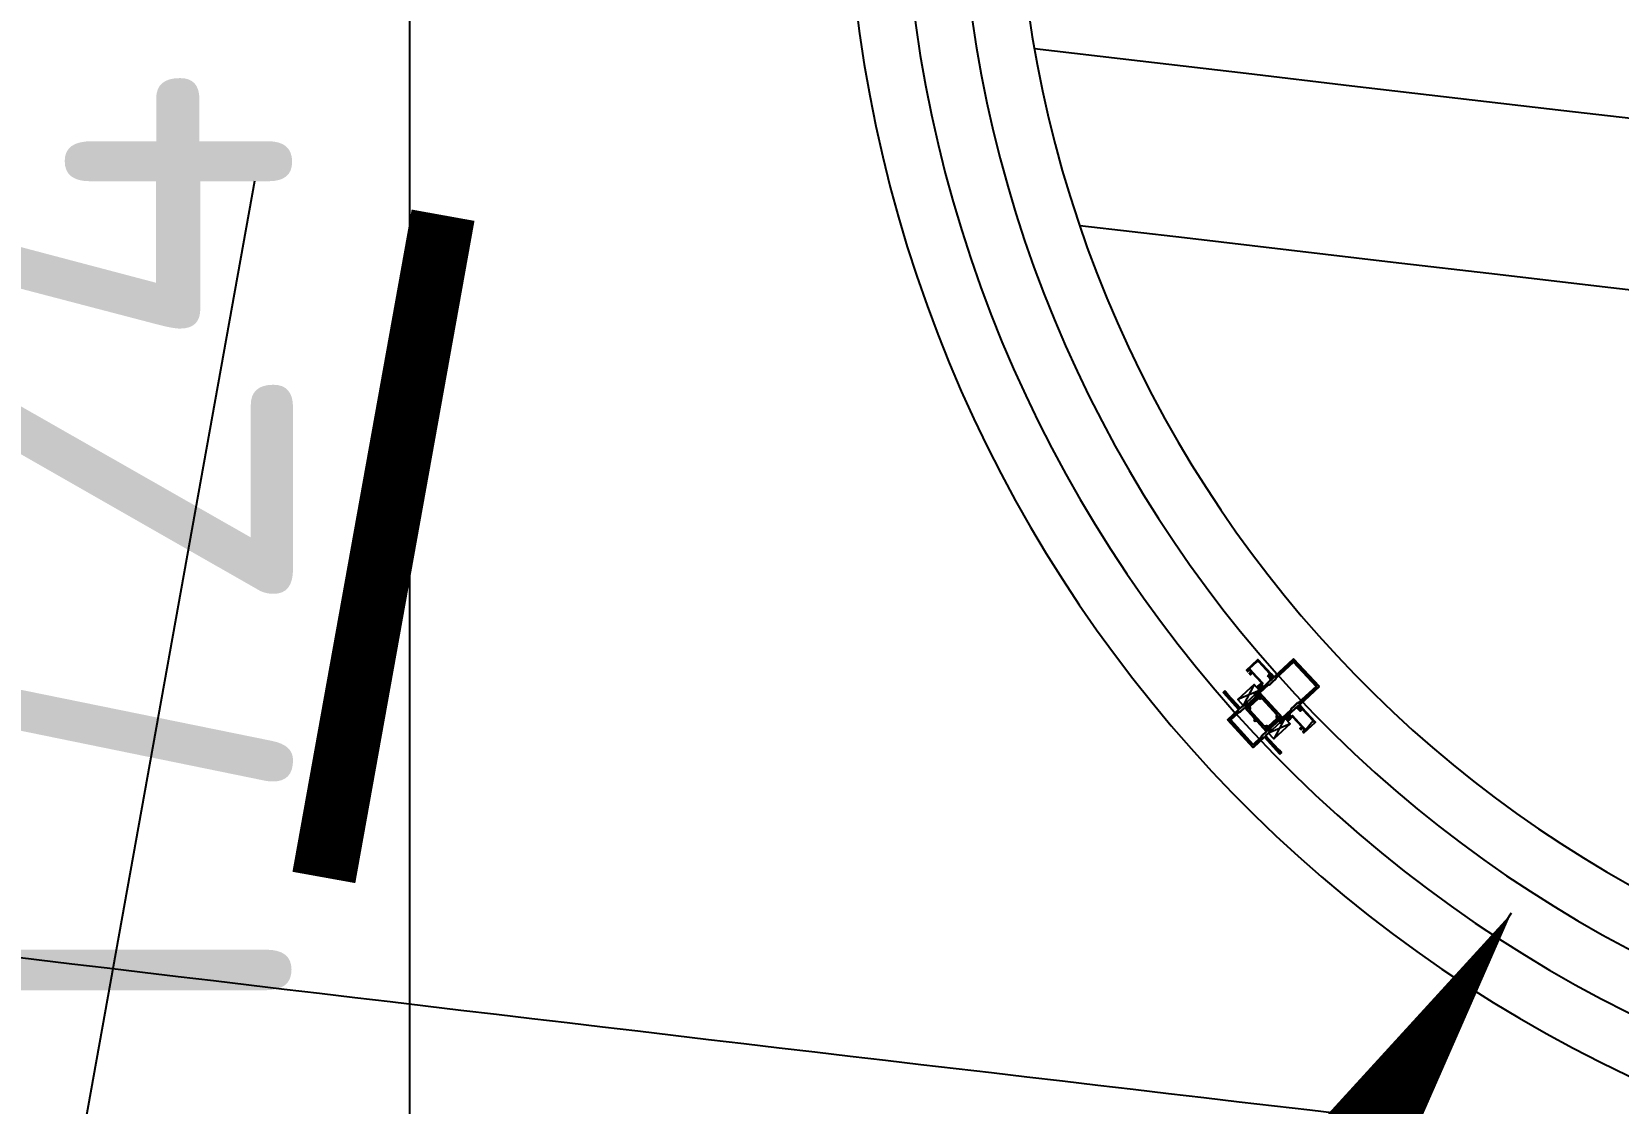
# Model space of a CAD drawing. Header units: inches. Extents: x 0 to 1813292486, y 0 to 3473589894.
# Drawn here: x 600535030 to 600536893, y 3473204262 to 3473205519 of the extents above; entities that cross this region are included whole.
import ezdxf

# ---------------------------------------------------------------- set-up
doc = ezdxf.new("R2010")
doc.units = ezdxf.units.IN
doc.header["$LTSCALE"] = 1000
doc.header["$MEASUREMENT"] = 0
doc.linetypes.add('AX-MALL-WALL-P02-QT$0$DASH', pattern=[0.35, 0.25, -0.1])
for name, color, linetype in [('A-Anno-Note', 241, 'Continuous'), ('AX-MALL-DIM-P02$0$A-Anno-Dims', 3, 'Continuous'), ('AX-MALL-DIM-SY-P02$0$DIM_IDEN', 3, 'Continuous'), ('AX-MALL-P02-200$0$A-Anno-Note', 241, 'Continuous'), ('AX-MALL-WALL-P02$0$A-Anno-Note', 241, 'Continuous'), ('AX-MALL-WALL-P02-QT$0$A-Anno-Note', 241, 'Continuous'), ('AX-MALL-WALL-P02-QT$0$A-Curt', 151, 'Continuous'), ('AX-MALL-WALL-P02-QT$0$A-Detl-Patt', 8, 'Continuous'), ('AX-MALL-WALL-P02-QT$0$A-Detl-Thin', 131, 'Continuous'), ('AX-MALL-WALL-P02-QT$0$GASKET', 2, 'Continuous'), ('AX-MALL-WALL-P02-QT$0$STSF', 2, 'Continuous')]:
    doc.layers.add(name, color=color, linetype=linetype)
doc.layers.add('AX-MALL-WALL-P02-QT$0$AM_SUPPR', color=6, linetype='Continuous', lineweight=30)
doc.styles.add('AX-MALL-DIM-P02$0$_TCH_DIM_T3', font='gbenor.shx')
doc.dimstyles.new('AX-MALL-DIM-P02$0$_TCH_ARCH&&180', dxfattribs={"dimtxt": 535.5, "dimasz": 270, "dimexe": 450, "dimexo": 450, "dimgap": 137.25, "dimtad": 1, "dimdec": 0, "dimzin": 0, "dimdsep": 46, "dimtxsty": 'AX-MALL-DIM-P02$0$_TCH_DIM_T3', "dimblk": 'AX-MALL-DIM-P02$0$_ArchTick', "dimcen": 0.09, "dimclrt": 7, "dimazin": 2, "dimtfac": 1, "dimtdec": 0, "dimtix": 1, "dimtmove": 2, "dimatfit": 3, "dimfxl": 500, "dimtolj": 1, "dimtzin": 0, "dimarcsym": 0})
doc.dimstyles.new('AX-MALL-DIM-P02$0$_TCH_ARROW&&180', dxfattribs={"dimtxt": 535.5, "dimasz": 540, "dimexe": 450, "dimexo": 450, "dimgap": 137.25, "dimtad": 1, "dimdec": 0, "dimzin": 0, "dimdsep": 46, "dimtxsty": 'AX-MALL-DIM-P02$0$_TCH_DIM_T3', "dimcen": 0.09, "dimclrt": 7, "dimaunit": 1, "dimadec": 3, "dimazin": 2, "dimtfac": 1, "dimtdec": 0, "dimtix": 1, "dimtmove": 2, "dimatfit": 3, "dimfxl": 500, "dimtolj": 1, "dimtzin": 0, "dimarcsym": 0})

# ---------------------------------------------------------------- blocks, each defined once
blk = doc.blocks.new('AX-MALL-WALL-P02-QT$0$tj')
at = {"layer": 'AX-MALL-WALL-P02-QT$0$A-Detl-Patt'}
h = blk.add_hatch(dxfattribs=at)
h.set_pattern_fill('STEEL', color=256, scale=100.0000000000001, angle=50.43183869082386)
h.set_pattern_definition([(75.00000000004839, (-14278.19445574284, 156289.8254051208), (-153.3407249234246, 41.08752340989569), []), (75.00000000004839, (-14317.88195610046, 156358.5661673546), (-153.3407249234246, 41.08752340989569), [])])
edge = h.paths.add_edge_path()
edge.add_line((88101.273016572, 47666.64152574539), (87883.93542659283, 47459.84604215622))
edge.add_line((87883.93542659283, 47459.84604215622), (91571.54751467705, 43584.64122533798))
edge.add_arc((262949.389629302, 558937.705083496), 543101.4133620498, 251.6057364187558, 260.0288666978238)
edge.add_arc((172180.8466627672, -2862.146247219684), 27099.9982179492, 64.7128659603706, 96.9316049602786, ccw=False)
edge.add_arc((262948.9730309481, 558936.3205539446), 543099.9677998082, 261.6155114784545, 271.7251478115656)
edge.add_line((279298.9759148359, 16082.51663446426), (279298.9759315252, 16382.65274763107))
edge.add_arc((262948.9742454757, 558936.3204835369), 542799.9676941936, 261.62020364125146, 271.7261014454634, ccw=False)
edge.add_arc((172180.8456921196, -2862.14609140989), 27400.00151046549, 64.80631838577902, 96.83815911678944)
edge.add_arc((262949.394896181, 558937.7037490648), 542801.4137571028, 251.6136389015772, 260.02417327084333, ccw=False)
edge.add_line((91737.26096642017, 43845.69257831573), (88101.273016572, 47666.64152574539))
blk = doc.blocks.new('AX-MALL-WALL-P02-QT$0$A$C40565891')
h = blk.add_hatch()
h.set_pattern_fill('NET', color=6, scale=0.5, angle=315)
h.set_pattern_definition([(225.0000000000001, (-8954763.885715963, -14331520.94940183), (-1.122532015133644, 1.122532015133643), []), (135.0000000000001, (-8954763.885715963, -14331520.94940183), (1.122532015133643, 1.122532015133644), [])])
edge = h.paths.add_edge_path()
edge.add_line((-2.873205080628395, -1), (-17.1267949193716, -1))
edge.add_arc((-17.12679491817267, -2.000000000321539), 1.000000000321539, 90.00000006869386, 120.0000000686844)
edge.add_line((-17.6267949193716, -1.133974596858025), (-19.29999999888241, -2.099999999627471))
edge.add_line((-19.29999999888241, -2.099999999627471), (-19.59999999962747, -2.099999999627471))
edge.add_arc((-19.60000000055891, -1.700000000186378), 0.3999999994410928, 180.0000001333858, 270.00000013341844, ccw=False)
edge.add_line((-20, -1.700000001117587), (-20, 1.699999999254942))
edge.add_arc((-19.59999999962758, 1.699999999255055), 0.4000000003724153, 89.99999999998369, 180.0000000000163, ccw=False)
edge.add_line((-19.59999999962747, 2.099999999627471), (-19.29999999888241, 2.099999999627471))
edge.add_line((-19.29999999888241, 2.099999999627471), (-17.6267949193716, 1.133974596858025))
edge.add_arc((-17.12679491817268, 2.000000000321516), 1.000000000321515, 239.9999999313152, 269.9999999313065)
edge.add_line((-17.1267949193716, 1), (-2.873205080628395, 1))
edge.add_arc((-2.873205081827319, 2.000000000321497), 1.000000000321497, 270.0000000686933, 300.0000000686851)
edge.add_line((-2.373205080628395, 1.133974596858025), (-0.6999999992549419, 2.099999999627471))
edge.add_line((-0.6999999992549419, 2.099999999627471), (-0.400000000372529, 2.099999999627471))
edge.add_arc((-0.4000000003724153, 1.699999999255056), 0.4000000003724153, -1.63140612130519e-11, 90.00000000001631, ccw=False)
edge.add_line((0, 1.699999999254942), (0, -1.700000001117587))
edge.add_arc((-0.3999999994410927, -1.700000000186378), 0.3999999994410927, 269.99999986658156, 359.99999986661413, ccw=False)
edge.add_line((-0.400000000372529, -2.099999999627471), (-0.6999999992549419, -2.099999999627471))
edge.add_line((-0.6999999992549419, -2.099999999627471), (-2.373205080628395, -1.133974596858025))
edge.add_arc((-2.873205081827309, -2.00000000032146), 1.00000000032146, 59.99999993131432, 89.9999999313073)
at = {"layer": 'AX-MALL-WALL-P02-QT$0$STSF', "lineweight": 40}
blk.add_lwpolyline([(-2.873205080628395, -1), (-17.1267949193716, -1, 0.1316524975873539), (-17.6267949193716, -1.133974596858025), (-19.29999999888241, -2.099999999627471), (-19.59999999962747, -2.099999999627471, -0.4142135623732616), (-20, -1.700000001117587), (-20, 1.699999999254942, -0.4142135623732612), (-19.59999999962747, 2.099999999627471), (-19.29999999888241, 2.099999999627471), (-17.6267949193716, 1.133974596858025, 0.1316524975873571), (-17.1267949193716, 1), (-2.873205080628395, 1, 0.1316524975873597), (-2.373205080628395, 1.133974596858025), (-0.6999999992549419, 2.099999999627471), (-0.400000000372529, 2.099999999627471, -0.4142135623732616), (0, 1.699999999254942), (0, -1.700000001117587, -0.4142135623732616), (-0.400000000372529, -2.099999999627471), (-0.6999999992549419, -2.099999999627471), (-2.373205080628395, -1.133974596858025, 0.1316524975873647)], format="xyb", close=True, dxfattribs=at)
blk = doc.blocks.new('AX-MALL-WALL-P02-QT$0$A$C448B1DB9')
at = {"layer": 'AX-MALL-WALL-P02-QT$0$AM_SUPPR', "color": 3}
for points in [[(-12.4851149469614, 46.59999999962747), (12.4851149469614, 46.59999999962747, -0.2660794268336467), (13.34762861579657, 46.10603376291692), (14.2347533646971, 44.59396623447537, 0.266079426403572), (15.09726703353226, 44.09999999962747), (16.35057590901852, 44.09999999962747, 0.5796797259406589), (16.47945623099804, 44.32503772899508), (15.5, 45.99448045343161), (15.5, 46.29999999888241, -0.414213562373095), (15.80000000074506, 46.59999999962747), (19.21010204218328, 46.59999999962747, 0.1962615707062706), (19.3500728905201, 46.65714285336435, -0.664494698151357), (20.20000000111759, 46.29999999888241), (20.20000000111759, 46.220524456352), (19.86630744114518, 44.32805990986526, -0.3107450373417215), (19.70075406879187, 44.13405220583081), (19.54823619127274, 44.09318516403437, 0.5773502703764628), (19.45857864432037, 43.75857864320278), (19.83806201256812, 43.37909527495503, 0.1763269799607178), (19.96205222047865, 43.32127769105136), (22.68256885185838, 43.10076105967164, 0.5486187836891172), (22.88793852366507, 43.36840402893722), (22.30558614991605, 44.96840402856469, 0.3152987896086648), (22.11764762550592, 45.09999999962747), (21.90000000037253, 45.09999999962747, -0.4142135651008757), (21.69999999925494, 45.29999999888241), (21.69999999925494, 46.29999999888241, -0.414213562373095), (22, 46.59999999962747), (22.00006623007357, 52.39983759261668), (27.00012849830091, 52.39983759261668), (27.00012849830091, 55.10694437474012), (25.85368189029396, 56.25339098647237, 0.6681786360141788), (25.00012849830091, 55.89983759261668), (25.00012849830091, 54.39983759261668), (22.00006623007357, 54.39983759261668), (22.00012849830091, 72.39983759261668), (25.00012849830091, 72.39983759261668), (25.00012849830091, 70.89983759261668, 0.6681786369667387), (25.85368188843131, 70.54628420248628), (27.00012849830091, 71.69273081235588), (27.00012849830091, 73.89983759261668), (22.00006623007357, 73.89983759261668), (22, 105.1999999992549), (-22, 105.1999999992549), (-22.00006623007357, 73.89983759261668), (-27.00012849830091, 73.89983759261668), (-27.00012849830091, 71.69273081235588), (-25.85368188843131, 70.54628420248628, 0.6681786369667387), (-25.00012849830091, 70.89983759261668), (-25.00012849830091, 72.39983759261668), (-22.00012849830091, 72.39983759261668), (-22.00006623007357, 54.39983759261668), (-25.00012849830091, 54.39983759261668), (-25.00012849830091, 55.89983759261668, 0.6681786360141788), (-25.85368189029396, 56.25339098647237), (-27.00012849830091, 55.10694437474012), (-27.00012849830091, 52.39983759261668), (-22.00006623007357, 52.39983759261668), (-22, 46.59999999962747, -0.414213562373095), (-21.69999999925494, 46.29999999888241), (-21.69999999925494, 45.29999999888241, -0.4142135651008757), (-21.90000000037253, 45.09999999962747), (-22.11764762550592, 45.09999999962747, 0.3152987896086648), (-22.30558614991605, 44.96840402856469), (-22.88793852366507, 43.36840402893722, 0.5486187836891172), (-22.68256885185838, 43.10076105967164), (-19.96205222047865, 43.32127769105136, 0.1763269799607178), (-19.83806201256812, 43.37909527495503), (-19.45857864432037, 43.75857864320278, 0.5773502703764628), (-19.54823619127274, 44.09318516403437), (-19.70075406879187, 44.13405220583081, -0.3107450373417215), (-19.86630744114518, 44.32805990986526), (-20.20000000111759, 46.220524456352), (-20.20000000111759, 46.29999999888241, -0.664494698151357), (-19.3500728905201, 46.65714285336435, 0.1962615707062706), (-19.21010204218328, 46.59999999962747), (-15.80000000074506, 46.59999999962747, -0.414213562373095), (-15.5, 46.29999999888241), (-15.5, 45.99448045343161), (-16.47945623099804, 44.32503772899508, 0.5796797259406589), (-16.35057590901852, 44.09999999962747), (-15.09726703353226, 44.09999999962747, 0.266079426403572), (-14.2347533646971, 44.59396623447537), (-13.34762861579657, 46.10603376291692, -0.2660794268336467), (-12.4851149469614, 46.59999999962747), (-12.4851149469614, 46.59999999962747)], [(-12.4851149469614, 26.59999999962747), (-12.4851149469614, 26.59999999962747, -0.266079426695036), (-13.34762861579657, 27.09396623633802), (-14.2347533646971, 28.60603376477957, 0.2660794267352428), (-15.09726703539491, 29.09999999962747), (-16.35057590901852, 29.09999999962747, 0.5796797243171364), (-16.47945623099804, 28.8749622721225), (-15.50000000186265, 27.20551954582334), (-15.50000000186265, 26.90000000037253, -0.414213562429924), (-15.80000000074506, 26.59999999962747), (-19.21010204218328, 26.59999999962747, 0.196261570738114), (-19.3500728905201, 26.54285714589059, -0.6644947009864839), (-20.20000000111759, 26.90000000037253), (-20.20000000111759, 26.97947554476559), (-19.86630744114518, 28.87194008938968, -0.3107450376907102), (-19.70075406879187, 29.06594779342413), (-19.54823619127274, 29.10681483522058, 0.5773502691095918), (-19.45857864432037, 29.44142135605216), (-19.83806201256812, 29.82090472429991, 0.1763269806166101), (-19.96205222047865, 29.87872230820358), (-22.68256885185838, 30.0992389395833, 0.5486187865199976), (-22.88793852366507, 29.83159597218037), (-22.30558614991605, 28.23159597069025, 0.3152987889515711), (-22.11764762550592, 28.09999999962747), (-21.90000000037253, 28.09999999962747, -0.4142135620321224), (-21.70000000111759, 27.90000000037253), (-21.70000000111759, 26.90000000037253, -0.414213562429924), (-22, 26.59999999962747), (-22.00006226822734, 20), (-44.00006226822734, 20), (-44.00006226822734, 20.40000000037253), (-45.00006226822734, 20.09999999962747), (-45.00006226822734, 20.40000000037253), (-46.00006226822734, 20.09999999962747), (-46.00006226822734, 20.40000000037253), (-47.00006226822734, 20.09999999962747), (-47.00006226822734, 20.40000000037253), (-48.00006226822734, 20.09999999962747), (-48.00006226822734, 20.40000000037253), (-49.00006226822734, 20.40000000037253), (-49.00006226822734, 18), (-22.00007987208664, 18), (-22.00027448311448, 0), (22.00027448311448, 0), (22.00007987208664, 18), (49.00006226822734, 18), (49.00006226822734, 20.40000000037253), (48.00006226822734, 20.40000000037253), (48.00006226822734, 20.09999999962747), (47.00006226822734, 20.40000000037253), (47.00006226822734, 20.09999999962747), (46.00006226822734, 20.40000000037253), (46.00006226822734, 20.09999999962747), (45.00006226822734, 20.40000000037253), (45.00006226822734, 20.09999999962747), (44.00006226822734, 20.40000000037253), (44.00006226822734, 20), (22.00006226822734, 20), (22, 26.59999999962747, -0.414213562429924), (21.70000000111759, 26.90000000037253), (21.70000000111759, 27.90000000037253, -0.4142135620321224), (21.90000000037253, 28.09999999962747), (22.11764762550592, 28.09999999962747, 0.3152987889515711), (22.30558614991605, 28.23159597069025), (22.88793852366507, 29.83159597218037, 0.5486187865199976), (22.68256885185838, 30.0992389395833), (19.96205222047865, 29.87872230820358, 0.1763269806166101), (19.83806201256812, 29.82090472429991), (19.45857864432037, 29.44142135605216, 0.5773502691095918), (19.54823619127274, 29.10681483522058), (19.70075406879187, 29.06594779342413, -0.3107450376907102), (19.86630744114518, 28.87194008938968), (20.20000000111759, 26.97947554476559), (20.20000000111759, 26.90000000037253, -0.6644947009864839), (19.3500728905201, 26.54285714589059, 0.196261570738114), (19.21010204218328, 26.59999999962747), (15.80000000074506, 26.59999999962747, -0.414213562429924), (15.50000000186265, 26.90000000037253), (15.50000000186265, 27.20551954582334), (16.47945623099804, 28.8749622721225, 0.5796797243171364), (16.35057590901852, 29.09999999962747), (15.09726703539491, 29.09999999962747, 0.2660794267352428), (14.2347533646971, 28.60603376477957), (13.34762861579657, 27.09396623633802, -0.266079426695036), (12.4851149469614, 26.59999999962747), (-12.4851149469614, 26.59999999962747)]]:
    blk.add_lwpolyline(points, format="xyb", dxfattribs=at)
for points in [[(-19.80000000074506, 103), (-19.80000000074506, 103), (-19.80000000074506, 74.70021012425423), (-19, 73.70021012425423), (-19, 68.70021012425423), (-19, 63.70021012425423), (-20, 62.70021012425423), (-20, 48.79999999888241), (20, 48.79999999888241), (20, 62.70021012425423), (19, 63.70021012425423), (19, 68.70021012425423), (19, 73.70021012425423), (19.80000000074506, 74.70021012425423), (19.80000000074506, 103), (-19.80000000074506, 103)], [(-19.00002541579306, 24.40000000037253), (-19.00002541579306, 16.59999999962747), (-19.80010420456529, 15.5998957939446), (-19.80024906992912, 2.199999999254942), (-19.80000000074506, 2.199999999254942), (19.80024906992912, 2.199999999254942), (19.80010420456529, 15.5998957939446), (19.00002541579306, 16.59999999962747), (19.00002541579306, 24.40000000037253), (-19.00002541579306, 24.40000000037253)]]:
    blk.add_lwpolyline(points, dxfattribs=at)
at = {"color": 6, "ltscale": 10, "xscale": -1, "rotation": 90}
blk.add_blockref('AX-MALL-WALL-P02-QT$0$A$C40565891', (-17.70394427329302, 26.59999999962747), dxfattribs=at)
at = {"color": 6, "ltscale": 10, "rotation": 270}
blk.add_blockref('AX-MALL-WALL-P02-QT$0$A$C40565891', (17.70394427329302, 26.59999999962747), dxfattribs=at)
blk = doc.blocks.new('AX-MALL-WALL-P02-QT$0$A$C45704BEF')
at = {"color": 3, "ltscale": 10}
blk.add_lwpolyline([(18.80000000074506, -25.00024726614356), (17.5, -25.00024726614356), (17.5, -23.00024726614356), (15.49870925210416, -23.00024726614356), (15.49870925210416, -6.999231616035104), (18.4997000452131, -6.999231616035104), (18.49987648613751, -5.299231618642807, 0.4142135623695433), (18.19987648539245, -4.999231617897749), (17.80005405470729, -4.999231617897749, 0.4140000559725384), (17.50005413405597, -5.299012914299965), (17.49969883821905, -5.699499286711216, -0.483847094079415), (17.13052784092724, -5.991148311644793), (15.89966636151075, -5.699231617152691), (15.89966636151075, -1.299031617119908), (17.1397417280823, -1.005294770002365, -0.4741802569087657), (17.49969902634621, -1.298974558711052), (17.50005413405597, -1.699460931122303, 0.4140000559734259), (17.80005405470729, -1.999242229387164), (18.19987648539245, -1.999242229387164, 0.4142135624494586), (18.49987648613751, -1.699242228642106), (18.49987648613751, 0.0007206704467535019), (0, 0), (0, -22.90028521977365), (1, -22.90028521977365), (1, -22.40028521977365), (3, -22.40028521977365, -0.414213562373095), (3.5, -22.90028521977365), (3.5, -25.00028521940112), (2.913615984842181, -25.46520863845944, 0.4988684829111732), (2.92562854103744, -25.94440526142716), (5.025628542527556, -27.44440526142716, 0.8192868568614478), (5.455046217888594, -27.04232501238585), (4.5, -25.50028521940112), (4.5, -22.90028521977365, 0.414213562373095), (3, -21.40028521977365), (1, -21.40028521977365), (1, -3.19995454326272, -0.4142094303452601), (3.199968963861465, -0.9999545440077782), (14.5, -0.9996059481054544), (14.5, -5.999231616035104), (14.5, -5.999231616035104), (14.5, -24.00024726614356), (16.5, -24.00024726614356), (16.5, -25.00024726614356), (16.5, -27.20351210050285, 0.6582415972160955), (17.34365977905691, -27.56668968312442), (19.14365977980196, -25.86342484690249, 0.6827143578984822), (18.79383949562907, -25.00028521940112)], format="xyb", dxfattribs=at)
blk = doc.blocks.new('AX-MALL-WALL-P02-QT$0$尺寸分格点')
at = {"ltscale": 10}
h = blk.add_hatch(color=1, dxfattribs=at)
h.dxf.hatch_style = 1
edge = h.paths.add_edge_path()
edge.add_line((0, -1.5), (-5.470445860503725e-37, 1.862645149230957e-09))
edge.add_line((0, 1.862645149230957e-09), (-1.5, 0))
edge.add_arc((0, 0), 1.5, 180, 270)
edge = h.paths.add_edge_path()
edge.add_line((0, 1.5), (5.470445846917725e-37, 1.862645149230957e-09))
edge.add_line((0, 1.862645149230957e-09), (1.5, 0))
edge.add_arc((0, 0), 1.5, 0, 90)
for p, q in [((-2.5, 0), (2.5, 0)), ((0, -2.5), (0, 2.5))]:
    blk.add_line(p, q)
blk.add_circle((0, 0), 1.5)
blk = doc.blocks.new('AX-MALL-WALL-P02-QT$0$定位点')
blk.add_blockref('AX-MALL-WALL-P02-QT$0$尺寸分格点', (0, 0))
blk = doc.blocks.new('AX-MALL-WALL-P02-QT$0$A$C25E90160')
at = {"color": 6}
for p, q in [((-22.00012849643826, 26.99999999999636), (-31.3309462685138, 0.999999999996362)), ((-31.33094626478851, 27), (-22.00012850016356, 0.999999999992724)), ((22.00012849644554, 26.99999999999636), (31.3309462685138, 0.999999999996362)), ((31.33094626478851, 26.99999999999636), (22.00012850016356, 0.999999999996362))]:
    blk.add_line(p, q, dxfattribs=at)
for points in [[(-22.00012849643826, 26.99999999999636), (-31.33094626478851, 27), (-31.3309462685138, 0.999999999996362), (-22.00012850016356, 0.999999999992724)], [(22.00012849644554, 26.99999999999636), (31.33094626478851, 26.99999999999636), (31.3309462685138, 0.999999999996362), (22.00012850016356, 0.999999999996362)]]:
    blk.add_lwpolyline(points, close=True, dxfattribs=at)
at = {"color": 6, "ltscale": 10}
blk.add_blockref('AX-MALL-WALL-P02-QT$0$A$C448B1DB9', (0, -23.7058460898661), dxfattribs=at)
at = {"color": 6, "ltscale": 10, "xscale": -1, "rotation": 90}
blk.add_blockref('AX-MALL-WALL-P02-QT$0$A$C45704BEF', (-49.90041371807456, 50.1939915027433), dxfattribs=at)
at = {"color": 6, "ltscale": 10, "rotation": 270}
blk.add_blockref('AX-MALL-WALL-P02-QT$0$A$C45704BEF', (49.90041371807456, 50.19399150274694), dxfattribs=at)
at = {"layer": 'AX-MALL-WALL-P02-QT$0$GASKET', "extrusion": (0, 0, -1), "zscale": -1, "rotation": 270}
blk.add_blockref('AX-MALL-WALL-P02-QT$0$定位点', (0, 0), dxfattribs=at)
blk = doc.blocks.new('AX-MALL-WALL-P02-QT$0$mqst2')
at = {"color": 6, "ltscale": 10, "rotation": 312.6237215232762}
blk.add_blockref('AX-MALL-WALL-P02-QT$0$A$C25E90160', (322876.3390876055, -42562.35829877853), dxfattribs=at)
blk = doc.blocks.new('AX-MALL-WALL-P02-QT')
at = {"layer": 'AX-MALL-WALL-P02-QT$0$A-Curt'}
for centre, radius, start, end in [((600341293.4487333, 3473080718.587832), 1599.999999132792, 159.5681613207379, 242.9368196999545), ((600341293.4487334, 3473080718.587832), 1533.333332386376, 159.5681613139242, 243.0417460742559), ((600341293.4487331, 3473080718.587832), 1466.666665507672, 159.568161323947, 243.0090998993022), ((600341293.4487334, 3473080718.587832), 1399.999999211648, 159.5681613017562, 243.0090998823376)]:
    blk.add_arc(centre, radius, start, end, dxfattribs=at)
at = {"layer": 'AX-MALL-WALL-P02-QT$0$A-Detl-Thin'}
blk.add_lwpolyline([(600335808.9444724, 3473081746.890656, 0.002482859994213107), (600340567.4275103, 3473079293.131327, 0.002482859994213107)], format="xyb", dxfattribs=at)
at = {"layer": 'AX-MALL-WALL-P02-QT$0$A-Detl-Thin', "linetype": 'AX-MALL-WALL-P02-QT$0$DASH', "ltscale": 3}
for points in [[(600339916.7174908, 3473080972.774933, 0.00185812277302162), (600343487.2711158, 3473079159.704296)], [(600339894.3227328, 3473080759.52476, 0.001832458197104138), (600343417.0317425, 3473078971.157107)]]:
    blk.add_lwpolyline(points, format="xyb", dxfattribs=at)
at = {"layer": 'AX-MALL-WALL-P02-QT$0$A-Anno-Note', "rotation": 339.5681613092181}
blk.add_blockref('AX-MALL-WALL-P02-QT$0$mqst2', (600052179.2710491, 3473232742.396311), dxfattribs=at)
at = {"layer": 'AX-MALL-WALL-P02-QT$0$A-Detl-Thin', "rotation": 339.5681613091762}
blk.add_blockref('AX-MALL-WALL-P02-QT$0$tj', (600144118.6961328, 3473128496.287411), dxfattribs=at)
blk = doc.blocks.new('AX-MALL-WALL-P02')
at = {"layer": 'AX-MALL-WALL-P02$0$A-Anno-Note'}
blk.add_blockref('AX-MALL-WALL-P02-QT', (0, 0), dxfattribs=at)
blk = doc.blocks.new('AX-MALL-DIM-SY-P02')
at = {"layer": 'AX-MALL-DIM-SY-P02$0$DIM_IDEN', "color": 1}
blk.add_line((600339004.0881128, 3473081146.496552), (600334619.7171942, 3473073744.950619), dxfattribs=at)
at = {"layer": 'AX-MALL-DIM-SY-P02$0$DIM_IDEN', "color": 1, "const_width": 75}
blk.add_lwpolyline([(600339197.673554, 3473081031.824511), (600338795.209041, 3473080352.397603)], dxfattribs=at)
blk = doc.blocks.new('*D1047')
at = {"layer": 'AX-MALL-DIM-P02$0$A-Anno-Dims', "color": 0, "lineweight": -2, "transparency": 16777216}
for p, q in [((600340738.8010426, 3473080925.210372), (600341076.152775, 3473080799.536953)), ((600341024.8226805, 3473080191.172457), (600341188.2083142, 3473080511.960759))]:
    blk.add_line(p, q, dxfattribs=at)
for start, end in [(66.26430943551016, 112.9162353850323), (159.5681613345545, 243.0090998635085), (289.6610258130307, 336.3129517625529)]:
    blk.add_arc((600341293.4487333, 3473080718.587832), 681.8842244148254, start, end, dxfattribs=at)
at = {"layer": 'AX-MALL-DIM-P02$0$A-Anno-Dims', "color": 0, "transparency": 16777216}
for points in [[(600341092.937552, 3473081284.40939), (600340962.9289885, 3473081408.899444), (600340654.4631093, 3473080956.628727)], [(600341517.1189859, 3473079986.641768), (600341528.6248755, 3473080166.273654), (600340983.9762726, 3473080110.975381)]]:
    blk.add_solid(points, dxfattribs=at)
at = {"layer": 'AX-MALL-DIM-P02$0$A-Anno-Dims', "color": 7, "transparency": 16777216, "insert": (600341035.4581778, 3473080618.06049), "char_height": 535.5, "attachment_point": 5, "rotation": 291.2886306092292, "style": 'AX-MALL-DIM-P02$0$_TCH_DIM_T3'}
blk.add_mtext('\\A1;83°26\'27"', dxfattribs=at)
blk = doc.blocks.new('AX-MALL-DIM-P02$0$_ArchTick')
at = {"color": 0, "linetype": 'ByBlock', "const_width": 0.4}
blk.add_lwpolyline([(-0.5, -0.5), (0.5, 0.5)], dxfattribs=at)
blk = doc.blocks.new('*D1051')
at = {"layer": 'AX-MALL-DIM-P02$0$A-Anno-Dims', "color": 0, "lineweight": -2, "transparency": 16777216}
for p, q in [((600339612.9446, 3473081344.624933), (600338892.4249227, 3473081613.039655)), ((600338712.2702353, 3473079840.385604), (600339314.1145887, 3473081455.947881)), ((600339011.1002463, 3473079729.062657), (600338290.5805693, 3473079997.477379))]:
    blk.add_line(p, q, dxfattribs=at)
at = {"layer": 'AX-MALL-DIM-P02$0$A-Anno-Dims', "color": 0, "lineweight": -2, "transparency": 16777216, "xscale": 270, "yscale": 270, "zscale": 270}
for p, rotation in [((600339314.1145887, 3473081455.947881), 69.56816130572619), ((600338712.2702353, 3473079840.385604), 249.5681613057262)]:
    blk.add_blockref('AX-MALL-DIM-P02$0$_ArchTick', p, dxfattribs=dict(at, rotation=rotation))
at = {"layer": 'AX-MALL-DIM-P02$0$A-Anno-Dims', "color": 7, "transparency": 16777216, "insert": (600338633.6717129, 3473080789.54934), "char_height": 535.5, "attachment_point": 5, "rotation": 69.56816130572619, "style": 'AX-MALL-DIM-P02$0$_TCH_DIM_T3'}
blk.add_mtext('\\A1;1724', dxfattribs=at)
blk = doc.blocks.new('AX-MALL-DIM-P02')
at = {"layer": 'AX-MALL-DIM-P02$0$A-Anno-Dims'}
blk.add_lwpolyline([(600339653.4746041, 3473079505.292793, 178.2, 0, 0), (600340087.5854031, 3473079826.459127, 0, 0, 0)], format="xyseb", dxfattribs=at)
blk.add_lwpolyline([(600338521.4807794, 3473078667.814648), (600339798.1782037, 3473079612.348238), (600340087.5854031, 3473079826.459127)], dxfattribs=at)
blk.add_blockref('AX-MALL-DIM-SY-P02', (0, 0), dxfattribs=at)
dim = blk.add_angular_dim_3p(base=(600340617.2159603, 3473080630.97886), center=(600341293.4487337, 3473080718.587833), p1=(600340317.1113765, 3473081082.302147), p2=(600340820.590639, 3473079790.187079), dimstyle='AX-MALL-DIM-P02$0$_TCH_ARROW&&180', override={"dimgap": 0}, dxfattribs=at)
dim.commit()
dim.dimension.update_dxf_attribs({"geometry": '*D1047', "text_midpoint": (600341035.4581773, 3473080618.060489), "dimtype": 133, "text_rotation": 291.2886306092292})
dim = blk.add_aligned_dim(p1=(600339432.7899123, 3473079571.970883), p2=(600340034.6342659, 3473081187.533159), distance=768.8921045256159, dimstyle='AX-MALL-DIM-P02$0$_TCH_ARCH&&180', dxfattribs=at)
dim.commit()
dim.dimension.update_dxf_attribs({"geometry": '*D1051', "text_midpoint": (600338633.6717129, 3473080789.54934)})
blk = doc.blocks.new('AX-MALL-P02-200')
at = {"layer": 'AX-MALL-P02-200$0$A-Anno-Note'}
blk.add_blockref('AX-MALL-WALL-P02', (0, 0), dxfattribs=at)
blk.add_blockref('AX-MALL-DIM-P02', (0, 0), dxfattribs=at)

msp = doc.modelspace()

# ---------------------------------------------------------------- block references
at = {"layer": 'A-Anno-Note', "rotation": 20.43183869077545}
msp.add_blockref('AX-MALL-P02-200', (1250392458.527329, 9048125.682563305), dxfattribs=at)

doc.saveas('drawing.dxf')
